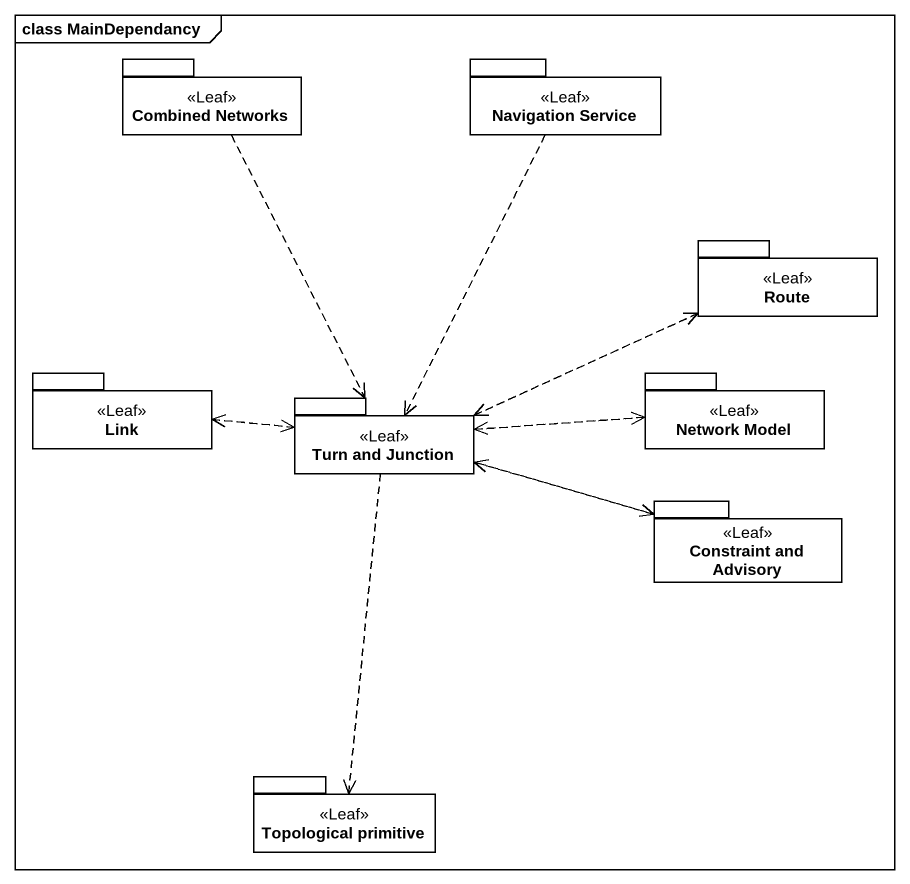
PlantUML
@startuml
mainframe class MainDependancy
package "Combined Networks" as Combined_Networks <<Leaf>> {
}
package "Navigation Service" as Navigation_Service <<Leaf>> {
}
package Route <<Leaf>> {
}
package Link <<Leaf>> {
}
package "Turn and Junction" as Turn_and_Junction <<Leaf>> {
}
package "Network Model" as Network_Model <<Leaf>> {
}
package "Constraint and Advisory" as Constraint_and_Advisory <<Leaf>> {
}
package "Topological primitive" as Topological_primitive <<Leaf>> {
}
Combined_Networks ..> Turn_and_Junction
Navigation_Service ..> Turn_and_Junction
Route .left.> Turn_and_Junction
Link .right.> Turn_and_Junction
Turn_and_Junction .right.> Route
Turn_and_Junction .left.> Link
Turn_and_Junction .right.> Network_Model
Turn_and_Junction .right.> Constraint_and_Advisory
Turn_and_Junction ..> Topological_primitive
Network_Model .left.> Turn_and_Junction
Constraint_and_Advisory .left.> Turn_and_Junction
@enduml
